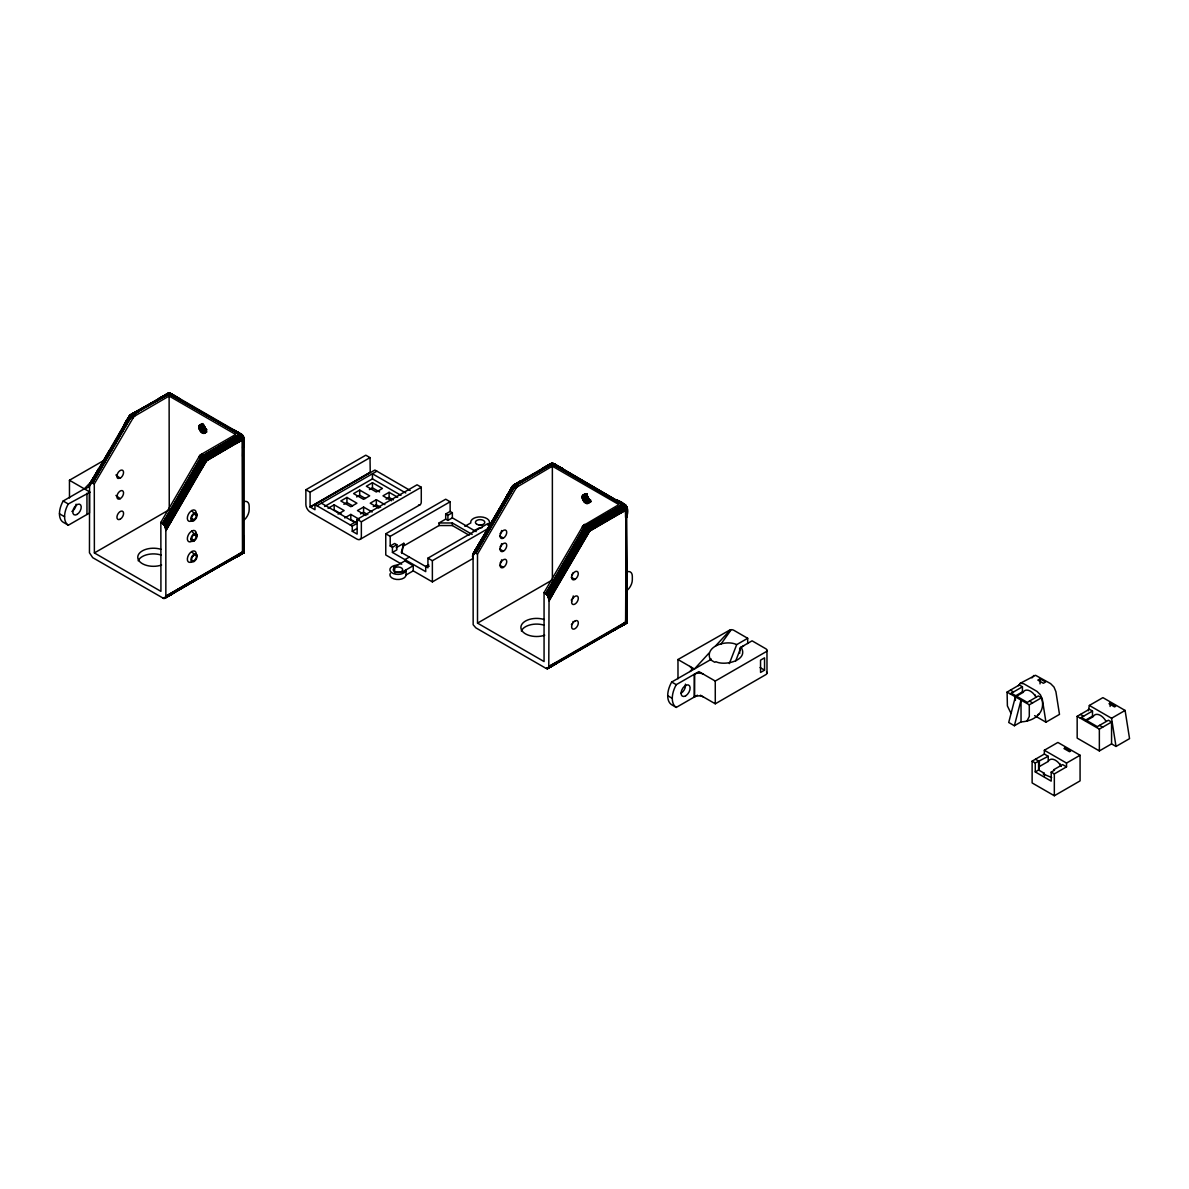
<?xml version="1.0" encoding="UTF-8"?>
<svg xmlns="http://www.w3.org/2000/svg" width="1189" height="1189" viewBox="0 0 1189 1189"><rect width="100%" height="100%" fill="white"/><g stroke="black" fill="none" stroke-linecap="round" stroke-linejoin="round"><path stroke-width="1.5" d="M168.273 393.321L171.053 393.648L241.486 434.297L243.284 436.304L243.046 552.276L165.078 598.186M243.671 446.856L243.686 437.76L241.233 434.148L243.344 436.526L243.403 445.444C243.864 443.17 244.726 432.097 239.004 434.461L201.521 456.561L162.521 523.338L164.751 526.014L165.836 530.086L165.851 596.893L172.94 593.058L163.621 598.424L92.712 557.656L89.457 552.781L89.561 484.518L129.319 416.031L137.136 411.037M233.965 430.017L242.125 434.906L243.656 437.834L243.849 552.707L236.552 556.913L243.819 552.707L243.834 544.384L243.849 552.707L229.105 561.149M310.314 507.034L370.24 472.464L370.017 457.631L365.796 455.194L305.87 489.764L305.87 504.463A6.272 3.626 60 0 0 310.314 512.162L356.908 539.078A6.272 3.626 60 0 0 361.352 536.521L361.352 521.808L357.131 519.385L357.131 534.084L352.256 531.26L352.256 526.133L314.966 504.597L374.892 470.027L410.19 490.477M314.966 504.597L314.966 509.724L310.091 506.9L310.091 492.201L305.87 489.764M328.06 508.312L334.168 504.805L334.168 509.918L341.302 514.049M352.643 505.86L346.935 502.561L346.935 497.433L340.827 500.955L350.814 506.722L356.923 503.2L346.935 497.433M344.706 517.928L350.814 514.406L350.814 519.534L356.522 522.833M365.395 498.488L359.687 495.204L359.687 490.076L353.594 493.598L363.581 499.365L369.675 495.843L359.687 490.076M367.862 514.644L363.581 512.177L363.581 507.049L357.473 510.571L366.034 515.521M379.588 491.949L372.454 487.832L372.454 482.704L366.346 486.227L376.333 491.993L382.442 488.471L372.454 482.704M380.614 507.287L376.333 504.805L376.333 499.692L370.24 503.2L378.801 508.149M393.381 499.915L389.1 497.448L389.1 492.32L382.992 495.843L391.553 500.792M394.644 572.935L394.644 567.807L393.812 567.316L404.914 560.911L413.237 565.726L413.237 570.854L432.38 581.897L473.371 558.25M390.304 573.366A8.085 4.667 0 0 0 396.427 579.429A8.085 4.667 0 0 0 406.043 575.134L406.043 570.007A8.085 4.667 0 0 1 398.181 574.391A8.085 4.667 0 0 1 389.933 570.244A8.085 4.667 0 0 1 396.368 565.147L397.676 565.087M357.131 519.385L417.071 484.8L421.278 487.237L421.278 501.936A6.272 3.626 60 0 1 418.543 505.087M544.057 592.538L544.072 661.56L477.517 623.125L477.502 554.104L516.546 487.312L552.365 466.177L618.919 504.597L583.1 525.731L544.057 592.538L547.43 595.243L549.036 600.252L548.783 667.713L545.736 668.203L475.853 627.851L473.163 624.745L473.073 553.94L512.89 485.736L514.495 484.592L516.442 484.993L552.365 464.26C553.48 462.595 557.076 465.375 554.683 465.389M547.698 668.604L626.989 622.902L626.41 506.232L624.73 504.433L626.588 506.9L626.796 517.289L626.217 506.276L623.601 505.711L552.707 464.067L550.239 463.903L542.347 468.496L551.087 463.561L554.297 463.784M626.945 508.535C626.454 504.998 627.747 509.843 625.577 510.319L589.655 531.052L549.036 600.252M1032.126 761.153L1032.126 782.942L1054.331 795.753L1080.073 780.891L1080.073 755.253L1057.883 742.441L1044.343 750.259L1044.343 754.049L1032.126 761.153L1035.262 762.966L1048.237 756.308L1048.237 761.436L1039.364 766.548L1038.577 770.279M1080.073 755.253L1066.533 763.07L1066.533 766.86L1062.609 764.601L1053.722 769.714L1054.524 770.175L1051.195 772.107L1051.195 781.128L1035.262 771.929L1035.262 762.966M1035.262 771.929L1038.591 770.011L1038.591 761.034L1035.456 759.236M1039.364 766.548L1039.364 761.436M1044.343 776.536L1044.343 773.326L1038.591 770.011M1054.331 795.753L1054.331 773.905L1066.533 766.86M243.775 544.101L243.819 552.707L237.012 556.586L243.76 552.662L243.671 535.644M625.875 526.489L626.068 506.395L626.9 517.007L626.202 505.86M552.424 665.275L546.435 668.53L625.919 622.323L625.875 518.3C624.27 516.011 629.724 502.531 622.248 504.597L584.765 526.697L545.721 593.504L554.223 580.514M626.826 605.825L626.9 622.858L620.168 626.781M233.668 429.972L241.204 434.639L242.348 439.544L242.779 552.127L165.925 596.15L242.467 551.949L243.819 552.707L243.671 543.819L243.641 552.603L235.972 557.061L243.76 552.662M617.21 500.153L624.819 505.474L625.875 518.3M242.645 448.164L243.091 436.616L235.199 431.25M243.671 545.246L243.775 536.789M172.375 593.356L243.492 552.513L243.522 543.551L243.492 552.513L235.66 557.061L243.492 552.513L243.671 537.071M625.919 618.875L626.989 622.902L626.826 607.267M242.957 435.724L243.656 437.983L242.838 439.826L242.303 435.471L240.787 435.293L204.478 456.294L164.498 525.538M626.573 506.663L624.002 505.444L587.693 526.445L547.698 595.704M513.083 486.42L513.321 485.32L552.662 463.517L622.59 504.418L587.024 525.82L584.349 524.587M242.66 456.338L242.987 437.299L241.545 434.357L242.809 435.531M199.321 456.323L205.474 460.247L242.214 438.89L241.976 435.382L239.004 434.461L206.069 453.856C203.795 457.364 200.436 452.637 199.068 456.71L160.857 522.372L160.931 591.364L94.377 552.944L94.288 483.953L133.911 416.536L169.12 396.041L235.675 434.461L201.104 454.451M582.551 526.459L588.674 530.413L592.152 528.302C596.685 520.752 644.572 510.096 616.913 500.108M166.014 395.476L166.653 393.945L169.566 393.306L159.103 398.36L168.08 393.41L171.825 394.124L169.507 393.767L139.529 410.859L131.102 416.938L129.66 416.596L130.731 414.679L169.358 393.366L179.376 399.311M620.777 625.265L625.607 622.144L625.904 616.467M164.989 526.519L204.018 459.519L208.461 456.784C215.313 460.455 249.437 420.193 243.403 447.421L243.552 437.314L241.293 434.253M198.905 426.836C200.079 421.174 206.901 427.713 205.92 431.295C203.765 438.325 193.539 424.711 202.65 424.681M235.08 441.416C240.609 435.575 246.316 440.792 241.709 434.475M520.381 481.173L512.548 486.182L473.594 553.242M582.134 496.987L583.918 494.639L587.054 496.259L589.06 500.168L588.094 503.393L584.408 502.144L582.149 497.403L587.128 494.104M553.896 591.929L549.05 600.787L589.655 531.052L587.99 527.782L583.695 525.092M162.848 523.546L200.733 457.676L206.069 453.856M203.111 455.387L205.712 458.731L165.449 527.871L205.207 460.188L199.856 455.595M546.048 593.712L583.977 527.812L586.326 525.345L622.605 504.82L625.8 505.593L553.034 463.428L550.403 463.844L513.395 485.29L516.843 486.97M589.283 524.007L586.682 525.568L588.927 528.897L548.649 598.022L588.421 530.353L583.1 525.731M90.23 484.844L129.943 416.789L129.854 415.407L133.599 416.834M242.987 439.722L243.195 447.688L242.497 439.083L206.187 460.738L165.851 530.621L206.455 460.886L205.816 458.3M552.513 591.156L548.486 597.473L589.031 528.451L587.232 529.67L548.188 596.685M166.475 394.079L170.666 393.514L171.602 393.945L167.441 393.574L165.851 395.417L168.333 393.455L170.785 393.663L178.811 398.166M168.912 393.321L240.178 434.951L204.151 455.967L202.398 458.047L164.231 525.092M549.08 465.553L550.002 464.483L541.991 468.986L549.868 464.869L549.259 465.627L550.403 463.844L553.227 464.423M618.31 501.074L623.987 504.537L616.259 500.168L623.274 505.384L587.366 526.118L585.597 528.198L547.43 595.243M197.627 467.515L204.79 456.65L240.936 435.679L243.344 436.526M580.871 537.651L587.99 526.801L624.151 505.845L616.601 500.108M516.546 487.312L512.727 486.004L502.561 504.062M242.333 436.333L242.08 434.773L234.723 430.448M242.526 435.902L242.393 435.219M239.97 434.089L241.189 436.541L243.121 436.14M166.653 393.945L168.779 393.841L243.121 436.541L243.671 445.994M625.503 505.028L626.633 507.748L626.425 517.824L626.335 506.767L626.454 615.976M618.295 511.567L624.938 507.718L626.856 508.55L625.132 508.164L618.295 511.567L589.031 528.451M1088.336 710.769L1089.362 705.449L1102.902 697.631L1125.091 710.442L1129.55 738.637L1116.01 746.454L1111.566 743.883L1111.566 722.05L1108.43 720.237L1097.328 726.642L1081.396 717.443L1080.296 718.141L1077.16 716.343L1089.362 709.239L1092.498 711.037L1092.498 716.164L1093.419 716.224A11.296 6.525 60 0 1 1105.948 721.114M168.749 393.351L130.522 414.857L90.29 483.834M513.009 485.915L472.568 555.575M134.223 416.254L130.27 415.006L124.652 425.38L131.563 414.991L169.997 393.41M241.56 434.698L240 434.624L203.468 455.402L163.785 524.483M586.311 525.538L587.113 525.969L546.999 594.649M169.314 521.005L165.286 527.322L204.538 459.296M507.673 495.397L513.291 485.989M582.58 538.632L587.738 529.447M242.393 438.057L206.292 459.623L165.791 529.536M625.607 508.208L589.491 529.789L548.991 599.702M124.087 425.038L130.166 415.347L138.504 410.577C131.028 414.575 127.386 417.161 124.057 425.023L129.631 415.838L133.302 417.161M554.832 464.082L551.889 464.156L516.115 485.201L513.455 487.089L508.119 495.664L513.841 485.662L521.748 480.713L513.024 485.721M240.356 434.015L241.932 437.998L206.009 458.746L200.465 454.956M588.927 528.897L625.132 508.164L623.601 504.151L625.414 505.087L626.202 507.45L625.607 622.144L549.065 666.33L556.229 662.541M626.9 621.802L626.662 613.732L626.633 622.709L626.172 515.075L625.875 506.886L624.73 504.433M1015.376 700.455L1015.376 696.828L1008.718 722.481L1014.38 725.736L1021.024 700.083L1007.098 692.072L1019.3 684.968L1022.436 686.781L1022.436 691.894L1023.357 691.968A11.296 6.525 60 0 1 1035.872 696.843M396.175 547.698L403.814 543.299L401.302 552.424L427.936 567.807L427.936 558.146L487.862 523.576L490.819 525.285M401.719 553.465L403.814 543.299M626.677 508.818L626.633 517.557M200.778 454.688C207.956 456.799 203.735 461.525 199.574 455.952M584.022 524.825C591.156 526.98 586.935 531.676 582.818 526.088M237.637 555.085L242.467 551.949L242.541 439.618L209.086 459.013C205.429 462.937 204.181 455.164 200.153 455.268M164.424 396.026L158.627 399.162L167.827 393.5L170.666 393.514M162.908 397.156L159.995 398.716L168.496 393.604L177.116 397.75M519.816 482.318L552.157 463.457L554.044 464.349M201.848 456.204L205.563 460.396L165.702 528.986L170.384 521.599M584.765 526.697L588.778 530.547L548.902 599.137L553.598 591.765M729.347 663.596L736.69 644.631L747.688 638.3L747.688 643.531M735.694 660.98L741.029 647.202L752.072 640.826L765.865 648.793A3.76 2.17 0 0 1 765.865 651.854L715.258 681.059L698.909 671.607L676.259 684.671A20.035 11.563 -60 0 0 672.275 698.344L672.394 700.366A20.035 11.563 -60 0 0 676.273 707.41L697.438 695.208M587.946 527.143L624.151 505.845M1048.237 761.436L1048.401 761.049A11.296 6.525 60 0 1 1060.915 765.924M133.019 417.517L129.571 416.239L119.331 433.926M517.468 486.405C511.939 481.396 509.903 492.439 507.317 495.174L512.548 486.182L473.073 553.94L482.021 538.81M516.264 487.653L512.801 486.375L502.769 504.181M1018.438 685.696L1020.34 683.259L1035.515 675.293L1050.6 683.616L1053.989 687.049L1055.906 691.701L1059.488 714.381L1045.948 722.199L1034.623 715.629M1031.978 677.879L1033.88 675.441M513.826 484.963L514.02 484.785M133.911 416.536L130.24 415.124L137.894 410.621M616.259 508.907C618.339 506.603 626.38 504.404 625.087 504.939M243.046 439.395L206.455 460.886L201.119 469.492M626.053 509.992L625.459 509.174M130.344 416.388C132.856 415.882 141.833 407.664 146.856 406.638M98.702 468.585L89.874 483.774L92.311 482.823L130.924 416.105L136.586 412.182L132.603 414.456M522.774 480.995C498.622 495.545 523.368 480.624 530.086 476.774M482.749 539.241C482.139 538.914 467.604 564.582 478.26 548.307L513.916 486.628L516.1 484.815M173.98 512.058L164.87 526.266L172.702 511.329L167.203 519.786L164.632 525.776L205.088 457.037L240.995 436.304M557.195 582.209L548.07 596.432L555.917 581.48L550.403 589.952L547.832 595.942L588.287 527.188M206.767 454.421L203.512 455.58L201.342 457.839L163.488 524.126M586.712 525.731L546.687 594.292M201.03 457.557L163.161 523.814M171.424 510.586L163.636 524.304L172.271 511.077M585.241 527.901L546.836 594.455L555.486 581.228M99.817 469.254L91.508 482.66L128.813 418.052L119.539 434.03M477.428 547.817L474.708 552.811L483.016 539.405M509.427 493.197L475.02 552.84L513.455 487.089M92.311 482.823L130.463 416.908M168.496 520.529L165.093 526.786L168.912 520.767M551.696 590.695L548.292 596.937L552.112 590.933M89.309 486.435L90.929 483.492M92.549 480.549L99.534 469.09M163.933 524.676L166.772 519.548M547.148 594.842L549.972 589.699M131.028 414.827L129.378 415.942L124.251 425.127L128.59 417.933M103.963 459.98L108.927 451.211M487.178 530.131L492.142 521.362M91.063 482.719L94.005 477.532L89.457 484.949L98.806 468.659L90.527 482.987L94.005 477.532M169.7 521.213L165.598 528.421L170.057 521.421M482.496 539.093L472.761 554.683L481.917 538.751M474.262 552.885L477.22 547.698L472.657 555.114L477.027 547.564M512.771 486.182L507.376 495.204M552.9 591.379L548.798 598.587L553.257 591.572M91.36 482.66L94.213 477.651L92.564 480.371M473.727 553.153L482.139 538.885M90.275 483.21L93.663 477.324L90.171 483.329M94.288 483.953L92.474 482.897L131.028 416.626M476.863 547.49L472.895 554.297M474.872 552.826L477.666 547.951M164.751 526.014L168.065 520.292M547.951 596.179L551.28 590.443M584.349 539.643L589.402 530.903L592.226 528.733L625.696 509.234M91.984 482.719L94.451 477.8L91.508 482.66M475.184 552.885L477.948 548.114L475.347 552.93L478.26 548.307L475.674 553.063L477.502 554.104M127.119 421.471L128.962 418.305M92.638 482.987L130.835 417.012M476.195 550.254L472.509 556.586L477.384 547.757L472.523 556.08M511.27 490.031L513.589 486.524M475.838 553.153L514.272 486.762M89.324 485.915L90.944 483.135M92.474 482.897L130.849 417.324L132.514 418.275M165.836 530.086L170.681 521.778M581.302 537.904L586.34 528.837M90.646 482.897L93.857 477.443L89.561 484.518M202.041 457.75L190.909 475.288M198.058 467.753L203.141 458.672M473.846 553.063L477.057 547.594M515.758 488.426L514.094 487.46L475.674 553.063L514.064 487.163M546.375 593.98L554.639 580.752M195.992 466.564L201.342 457.839M579.221 536.715L584.275 527.693M89.695 484.131L93.708 477.354M474.129 552.93L477.22 547.698M91.211 482.689L94.213 477.651M513.143 486.479L507.644 495.352L512.89 486.613M513.321 485.469L517.141 486.673M507.51 495.308L513.024 486.405M544.725 468.317L553.673 463.561M124.444 425.261L130.047 416.313M164.082 524.884L167.203 519.786M547.297 595.035L550.403 589.952M124.607 425.32L129.006 418.156M513.187 486.925C511.835 484.027 511.731 493.881 507.837 495.456L513.707 487.044M124.89 425.513L130.21 416.953M584.052 539.464L589.402 530.903L588.927 530.145M125.172 425.677L130.522 417.131M200.822 469.328L206.187 460.738L205.712 459.98M508.402 495.828L513.752 487.267M125.484 425.855L130.849 417.324M162.685 523.442L171.023 510.363M545.885 593.593L549.155 589.224M169.849 393.381L171.35 393.797L168.437 393.797L129.14 416.313L129.764 415.511M512.801 486.375L513.589 485.617M508.714 496.006L514.094 487.46M583.725 539.286L589.372 530.77M200.48 469.135L206.381 460.069L215.685 454.733M583.368 539.078L589.164 530.457M165.94 519.073L163.012 523.68L165.553 518.85L162.521 523.338L160.857 522.372M200.124 468.942L205.95 460.306M582.982 538.855L588.421 530.353M199.737 468.719L205.207 460.188M199.336 468.481L204.835 459.98L208.818 457.691M574.153 545.424L584.587 527.975M191.295 475.511L202.398 458.047M574.54 545.647L585.597 528.198M191.711 475.734L202.769 458.359M574.941 545.885L585.969 528.511M736.69 644.631C726.271 639.4 703.843 646.459 710.442 659.761L671.696 682.04L676.259 684.671M721.024 644.007L731.235 629.694A3.76 2.17 0 0 1 733.895 630.333L747.688 638.3M233.029 430.032L242.17 435.263L170.146 393.708L179.167 398.657L171.9 394.391M562.62 469.447L553.39 463.844L554.594 463.948L550.284 463.918L552.157 463.457M129.794 415.585L131.548 414.396M514.213 484.681L521.124 480.757M514.778 484.532L521.421 480.713M130.968 414.575L138.192 410.577M542.154 468.719L551.503 463.591L555.055 464.26L552.811 463.442L552.127 464.379M549.586 464.453L550.462 463.784L549.318 464.75M616.601 509.204L623.214 504.79M715.451 646.043L730.596 629.739M243.567 445.712L243.507 436.928L242.556 435.189M626.796 515.863L626.752 507.302M709.016 653.088L694.421 669.021L677.968 659.523L730.269 629.769M93.307 479.553L84.315 488.828L63.166 501.015A18.623 10.76 -60 0 0 59.45 513.782A18.742 10.82 -60 0 0 63.195 522.239L68.323 525.211L89.472 513.024L89.443 491.785L69.452 480.252L104.127 460.277M158.761 398.85L167.203 394.54M549.184 465.137L550.076 464.988M130.077 415.333L168.095 393.708L176.626 398.047M165.955 394.911L167.679 393.559L168.883 394.243M205.95 459.727L208.461 456.784M589.566 530.576L589.209 528.897L591.661 526.95M1026.88 721.247L1029.302 716.417L1029.288 704.824L1041.49 697.78C1046.32 712.538 1034.415 721.247 1021.039 721.886L1014.38 725.736M172.167 394.614L179.286 398.969L172.375 395.238M552.662 463.517L562.248 468.525L554.654 464.676L555.055 465.389M129.764 415.778L136.794 411.528M551.993 463.487L549.719 464.23M206.173 459.192L208.655 457.23M589.179 529.268L591.854 527.396M209.086 459.013L206.455 460.886L205.177 459.935M626.172 518.077L625.741 509.784L589.655 531.052L588.392 530.101M243.715 438.399L241.679 437.017L205.088 457.334M626.945 508.134L624.879 507.168L588.302 527.485M130.731 414.679L167.827 393.5M234.337 440.138L240.713 435.917M617.537 510.289C624.255 502.709 630.081 506.246 626.9 516.145M550.135 464.156L552.365 464.26L559.662 468.124M234.04 439.737L240.936 435.679M617.24 509.903L623.393 505.102M158.91 398.583L166.549 394.302M233.728 439.38L240.787 435.293M616.928 509.531L624.002 505.444M233.386 439.038L239.732 434.921L243.017 435.902M233.044 438.741L240 434.624M615.902 508.639L623.824 504.478M1010.234 693.886L1022.436 686.781M155.596 401.332L158.538 399.504M514.48 485.647L517.141 483.982M538.825 471.468L541.783 469.64M139.529 410.859L132.588 414.679L138.831 410.621M172.137 593.43L177.607 590.041M228.154 561.149L234.991 556.913M555.278 663.625L560.747 660.237M611.295 631.344L614.029 629.65M132.633 414.322L136.661 411.84M513.187 486.108L518.567 482.808M171.112 594.322L163.621 598.424L243.849 552.707L243.314 543.284L243.284 552.409L221.63 565.34M626.633 620.628L626.454 613.479L626.44 622.605L604.77 635.535M520.024 481.679L513.276 485.781L522.075 480.757L515.833 484.815M130.166 415.347L136.958 411.26M513.41 485.484L520.188 481.396M694.376 696.962L694.465 674.178A6.272 3.626 0 0 1 703.338 674.178M203.809 455.669L206.425 454.109M191.786 581.198L165.91 596.521L173.029 592.716M376.898 471.186L316.973 505.756M167.59 394.258L168.823 393.678M550.819 464.394L553.271 463.844M243.359 552.959L236.269 557.002L243.849 552.707M626.335 506.767L626.781 622.798L619.41 627.197L626.96 622.902L626.93 606.108M1081.396 717.443L1092.498 711.037M167.575 595.838L170.428 594.173M544.711 467.931L547.639 466.222M237.711 555.322L242.838 553.182M620.732 625.637L626.44 622.605L555.01 663.536M612.246 631.344L626.96 622.902L626.93 614.297M84.82 489.125L89.309 486.539M199.232 425.439L201.907 423.73M199.098 425.751L202.843 423.581M198.994 426.078L202.739 423.923M198.935 426.45L202.68 424.28M198.92 427.252L202.665 425.097M198.964 427.698L203.958 424.815M199.053 428.144C203.364 420.237 210.037 432.276 201.179 431.993M199.172 428.605L204.151 425.721M90.052 492.142L68.293 503.973L63.166 501.015M199.321 429.066L204.315 426.182M199.499 429.526L204.493 426.643M199.722 429.972L204.716 427.089M199.975 430.418L204.954 427.535M200.242 430.849L205.236 427.966M200.54 431.25L205.534 428.382M200.852 431.637L205.846 428.753M201.521 432.32L206.514 429.437M201.877 432.603L206.871 429.734M202.234 432.855L205.979 430.7M202.606 433.064L206.351 430.908M202.962 433.227L206.708 431.072M203.319 433.361L205.816 431.919M203.661 433.42L206.158 431.993M203.988 433.45L206.797 431.993M205.355 457.438L241.605 436.556M94.377 552.944L169.254 509.709L169.12 396.041M310.091 492.201L370.017 457.631M310.091 506.9L370.017 472.33M237.369 556.095L164.26 598.468L172.464 593.861M324.597 506.469L372.454 478.87L400.99 495.352M343.874 504.314L346.935 502.561M356.641 496.957L359.687 495.204M369.407 489.6L372.454 487.832M338.048 514.094L344.156 510.571L334.168 504.805M360.52 513.93L363.581 512.177M373.287 506.573L376.333 504.805M386.053 499.202L389.1 497.448M350.25 524.988L357.889 520.589M352.256 526.133L357.012 523.398M361.352 521.808L421.278 487.237M352.256 531.26L357.012 528.511M360.059 539.39L419.985 504.82M401.719 564.195L385.771 554.981L385.756 533.787L445.697 499.217L450.126 501.773L450.141 511.448L452.355 512.727L452.355 517.854L476.135 531.587M385.756 533.787L390.2 536.358L450.126 501.773M390.2 546.019L394.644 543.462L396.858 544.74L396.858 549.868L392.429 552.424L392.429 547.297L390.2 546.019L390.2 536.358M452.355 517.854L447.911 520.41L445.697 519.132L445.697 514.005L450.141 511.448M392.429 547.297L396.858 544.74M445.697 514.005L447.911 515.283L452.355 512.727M403.814 545.855L439.038 525.538L439.038 522.967L445.697 519.132M519.905 481.976L551.666 463.933L553.643 464.364M522.699 480.995L525.627 479.301M404.914 559.633L409.343 557.076M464.84 526.341L470.814 522.892L470.695 522.001A9.423 5.44 0 0 1 483.106 517.185A9.423 5.44 0 0 1 487.936 525.36M413.237 565.726L402.135 572.132L401.302 571.641M473.163 531.156L479.509 527.767A9.423 5.44 0 0 0 481.961 527.678M406.029 575L413.237 570.854M427.936 558.146L432.365 560.703L489.14 527.961M392.429 552.424L425.721 571.656L425.707 566.529L428.679 564.82M582.64 495.323L585.137 493.881M582.461 495.59L584.958 494.148M582.328 495.887L586.073 493.732M582.224 496.229L585.969 494.059M582.164 496.586L587.158 493.703M582.149 497.403L587.143 494.52M582.194 497.834L587.188 494.951M582.283 498.28C586.876 490.581 592.657 501.847 584.081 501.788M582.402 498.741L587.381 495.858M582.551 499.202L587.544 496.318M582.729 499.662L587.723 496.779M582.952 500.123L587.946 497.24M583.204 500.569L588.183 497.686M583.472 501L588.466 498.117M583.769 501.401L588.748 498.518M584.408 502.144L589.402 499.261M584.75 502.471L589.744 499.588M585.107 502.754L590.457 500.123L585.464 503.006M585.835 503.215L590.814 500.331M586.192 503.378L589.937 501.223M586.549 503.497L590.279 501.342M586.89 503.571L590.636 501.416M587.217 503.601L590.963 501.431M588.094 503.393L590.844 501.788M588.555 527.604L624.478 506.856L626.871 507.718M477.517 623.125L552.395 579.905M553.911 664.473L626.781 622.798M620.509 626.291L547.401 668.664L555.605 664.057M743.69 645.82L739.707 648.124L739.707 653.385M764.557 670.15L760.559 672.454L760.544 660.163L764.542 657.844L764.557 670.15L760.068 667.549M700.395 695.208L715.288 703.799L765.894 674.594A3.76 2.17 0 0 0 766.489 671.978M1040.048 678.815L1037.834 680.093L1043.377 683.289L1045.607 682.01L1040.048 678.815L1040.048 683.883M1015.034 696.174L1022.436 691.894M1015.807 696.62L1023.209 692.34M1110.11 703.071L1109.01 703.71L1114.554 706.92L1115.668 706.281L1110.11 703.071L1110.11 706.459M1085.096 720.445L1092.498 716.164M1085.869 720.876L1093.271 716.61M1089.362 705.449L1111.552 718.26L1125.091 710.442M1080.296 718.141L1099.349 729.095L1111.566 722.05M1044.343 773.326L1043.229 773.965L1051.656 777.547M1077.16 716.343L1077.175 738.116L1099.364 750.928L1111.566 743.883M619.692 627.108L626.989 622.902L623.586 623.943M514.51 485.35L522.417 480.861M232.702 438.488L239.361 434.416L169.596 393.574L170.399 394.228M589.372 529.343L592.018 527.842M619.112 627.257L626.9 622.858L626.93 606.985L626.975 614.876M209.026 458.582L206.173 460.084M592.226 528.733L589.372 530.235M592.285 529.164L589.64 530.651L598.884 524.899M171.424 594.322L163.948 598.468L172.821 593.356L165.761 597.22M554.564 664.517L547.089 668.664L555.962 663.551L548.902 667.415M165.643 597.517L172.658 593.623M548.783 667.713L555.798 663.819M543.715 468.035L552.246 463.576M554.252 664.517L546.777 668.619L556.08 663.254L548.991 667.088M235.333 557.002L241.694 553.524M618.473 627.197L624.834 623.72M163.294 598.335L170.77 594.277M547.668 466.162L541.872 469.298L552.023 464.067L544.384 468.169M543.239 468.852L546.152 467.292M236.507 556.095L241.07 553.658M618.131 627.108L622.694 624.671M237.577 555.441L243.284 552.409L243.061 546.033M235.704 443.646L242.378 440.153M618.904 513.797L625.577 510.319M235.645 443.215L242.348 439.752M618.86 513.366L625.563 509.903M235.556 442.769L242.303 439.321M618.77 512.92L625.503 509.487M235.437 442.323L242.214 438.89M618.637 512.474L625.414 509.055M235.273 441.862L243.046 438.815L243.567 447.138M618.488 512.028L625.295 508.61L626.648 509.368M552.201 463.784L550.358 464.186M586.682 525.568L589.625 524.275M120.223 478.186L117.874 478.424A4.711 2.72 -60 0 1 118.558 471.974A4.711 2.72 -60 0 1 123.433 471.498A4.711 2.72 -60 0 1 120.223 478.186L115.898 474.991M587.024 525.82L589.967 524.572M207.094 454.748L203.616 456.086M590.309 524.899L586.831 526.237M207.421 455.105L204.003 456.353M590.621 525.27L587.217 526.519M170.042 393.708L168.437 393.797M207.718 455.506L204.374 456.665M554.446 464.364C552.632 462.744 556.838 465.612 554.133 463.784M590.918 525.657L587.589 526.816M1037.596 714.663L1039.082 714.203M166.832 393.841L169.507 393.767L176.775 397.839M550.076 463.978L551.087 463.561M551.28 463.532L552.84 463.428L551.503 463.457M168.035 393.381L169.611 393.291M191.771 520.797L193.985 520.514A4.399 2.541 -60 0 0 196.675 513.589A4.399 2.541 -60 0 0 191.28 516.695A4.399 2.541 -60 0 0 193.985 520.529M191.801 541.277L194.015 541.01A4.399 2.541 -60 0 0 196.69 534.069A4.399 2.541 -60 0 0 191.31 537.19A4.399 2.541 -60 0 0 194 541.01M1020.34 683.259L1023.744 683.749L1037.061 691.433L1040.449 694.866L1042.367 699.518L1045.948 722.199M425.721 566.529L429.229 566.202M131.934 414.738L134.55 416.016M515.164 484.874L517.78 486.152M241.01 434.178L233.356 429.972L242.17 434.951M554.327 463.844L626.113 506.142M439.038 522.967L452.355 522.982L472.182 534.426M439.038 525.538L452.355 525.538L469.135 535.228M583.398 525.404L589.164 529.893M554.49 465.003L555.531 465.122M551.666 463.933L552.484 464.067M623.928 504.255L624.79 504.493M166.088 394.614L166.832 394.852M169.12 394.109L239.792 434.357M623.021 504.493L615.575 500.406M561 467.842L553.034 463.606M170.22 393.604L177.77 397.691L171.082 393.708M242.571 435.664L232.672 430.121M625.31 505.266L626.246 506.038M191.102 518.419L193.985 519.623A3.299 1.902 -60 0 0 196.007 514.421A3.299 1.902 -60 0 0 191.964 516.754A3.299 1.902 -60 0 0 193.985 519.638M191.117 538.914L194 540.103M172.435 395.595L176.596 397.825M560.019 467.976L552.647 463.859M553.39 463.844L562.397 468.793L553.717 463.799M201.431 454.243L203.126 455.179M553.509 463.561L562.055 468.303M625.592 505.176L617.953 500.584M625.607 622.144L626.202 613.227L626.44 620.049M169.433 393.381L171.201 394.228M242.452 436.14L243.091 436.616M615.917 500.257L624.106 504.924M1029.288 704.824L1021.024 700.083L1021.039 721.886M1080.489 714.411L1083.625 716.224M1099.543 725.364L1102.679 727.178M1041.49 697.78L1038.369 695.966L1027.266 702.372L1011.334 693.187M1010.427 690.155L1013.563 691.953M1029.481 701.094L1032.617 702.907M605.796 494.713L608.991 496.556M552.365 464.26L622.248 504.597M1044.343 750.259L1066.533 763.07M1044.343 754.049L1048.237 756.308M1051.195 772.107L1054.331 773.905M516.442 484.993L518.107 485.944M584.661 524.379L586.326 525.345M514.332 487.074L515.996 488.025M582.313 526.846L584.72 528.243M499.662 535.942L503.408 538.112A4.711 2.72 -60 0 0 506.291 530.68A4.711 2.72 -60 0 0 500.524 534.01A4.711 2.72 -60 0 0 503.408 538.112M571.225 577.26L574.956 579.415A4.711 2.72 -60 0 0 577.839 571.983A4.711 2.72 -60 0 0 572.072 575.313A4.711 2.72 -60 0 0 574.956 579.415M405.746 492.974L372.454 473.802L372.454 478.87M499.677 549.05L503.423 551.206A4.711 2.72 -60 0 0 506.291 543.774A4.711 2.72 -60 0 0 500.539 547.103A4.711 2.72 -60 0 0 503.423 551.206M389.1 492.32L397.661 497.27M499.677 565.236L503.423 567.391A4.711 2.72 -60 0 0 506.306 559.96A4.711 2.72 -60 0 0 500.539 563.304A4.711 2.72 -60 0 0 503.423 567.391M376.333 499.692L384.894 504.626M363.581 507.049L372.142 511.998M667.713 695.714L672.275 698.344M350.814 514.406L359.375 519.355M321.402 503.2L354.694 522.417M133.213 414.857L134.877 415.808M131.102 416.938L132.767 417.889M199.068 456.71L200.733 457.676M59.45 513.782L64.578 516.739L64.682 518.627A18.742 10.82 -60 0 0 68.323 525.211M676.273 707.41L671.711 704.765A20.035 11.563 -60 0 1 671.696 681.996M619.573 501.669L625.295 505.102M234.917 430.671L242.051 434.951M624.091 504.864L552.915 463.665M618.518 501.728L621.342 503.467M235.288 431.577L238.097 433.331M232.331 430.269L239.004 434.461M172.004 394.347L170.904 393.633M115.928 495.471L120.252 498.681A4.711 2.72 -60 0 0 123.121 491.25A4.711 2.72 -60 0 0 117.354 494.579A4.711 2.72 -60 0 0 120.252 498.681M193.837 513.693L196.319 515.58M193.852 534.188L196.334 536.076M624.284 506.261L624.879 507.168M241.07 436.11L241.679 437.017M711.052 658.855L710.442 659.761L714.827 662.303L715.897 661.708C725.082 666.256 749.293 660.163 741.029 647.202M624.998 504.612L625.949 505.503M554.802 464.423L555.62 465.375M626.038 505.667L626.752 507.064M191.771 510.542L193.985 513.336M191.786 531.037L194 533.831M191.801 551.518L194.015 554.327M625.979 506.633L626.648 507.421M243.403 437.284L243.314 545.781M1011.022 713.4L1007.395 705.924L1007.098 692.072M624.478 506.856L624.938 507.718M241.263 436.705L241.739 437.567M626.781 507.926L626.856 508.55M1034.935 694.792L1036.184 697.274M1059.964 763.873L1061.212 766.37M196.23 533.593L197.106 535.63M196.244 554.089L197.121 556.11M196.215 513.113L197.092 515.134M243.046 549.259L243.492 550.448M243.656 437.834L243.567 437.121M1111.552 718.26L1116.01 746.454M243.7 438.191L243.626 437.344L243.522 545.528M243.165 546.435L243.284 549.853M243.775 535.927L243.834 544.681M1099.349 729.095L1099.364 750.928M766.964 650.324L766.994 673.063M715.258 681.059L715.288 703.799M694.465 674.178L694.48 696.917A6.287 3.626 0 0 1 703.368 696.917M677.968 659.523L677.998 678.77M552.365 466.177L552.395 578.062M432.365 560.703L432.38 581.897M86.946 493.227L86.975 514.451M69.452 480.252L69.482 497.953M452.355 522.982L452.355 525.538M447.911 515.283L447.911 520.41M501.639 530.517A4.711 2.72 -60 0 1 500.093 533.757M573.276 595.942A4.711 2.72 -60 0 1 571.24 600.148M572.86 572.949A4.711 2.72 -60 0 1 571.641 575.06M544.711 635.208A15.695 9.051 0 0 1 520.901 627.643A15.695 9.051 0 0 1 544.146 619.514M521.347 630.987A15.695 9.051 0 0 1 544.146 625.206M625.667 591.379A9.408 5.44 -60 0 0 632.325 579.846L632.325 576.264A9.423 5.44 -60 0 0 625.667 572.429M501.639 559.811A4.711 2.72 -60 0 1 501.312 560.926M500.777 562.025A4.711 2.72 -60 0 1 500.093 563.036M501.639 543.626A4.711 2.72 -60 0 1 500.093 546.851M573.113 621.475A4.711 2.72 -60 0 1 572.712 622.605M572.117 623.675A4.711 2.72 -60 0 1 571.389 624.641M625.934 569.769A9.423 5.44 -60 0 1 626.603 571.24M395.625 572.504A4.711 2.72 0 0 1 400.321 572.504M478.885 524.839A4.711 2.72 0 0 1 482.452 525.122M244.235 501.505A9.423 5.44 -60 0 1 249.17 506.083L249.185 509.665A9.408 5.425 -60 0 1 244.25 519.935M138.206 560.792A15.695 9.051 0 0 1 161.005 555.01M192.915 519.965A6.287 3.626 -60 0 1 187.342 518.672A6.287 3.626 -60 0 1 192.157 510.334A6.287 3.626 -60 0 1 196.051 514.525M192.945 540.445A6.287 3.626 -60 0 1 187.357 539.167A6.287 3.626 -60 0 1 192.172 530.829A6.287 3.626 -60 0 1 196.081 535.005M191.801 561.788A6.287 3.626 -60 0 1 187.372 558.771A6.287 3.626 -60 0 1 192.573 551.161A6.287 3.626 -60 0 1 196.096 555.501M161.57 565.013A15.695 9.051 0 0 1 137.761 557.463A15.695 9.051 0 0 1 160.991 549.333M64.563 516.739A18.742 10.82 -60 0 1 68.308 503.898M76.126 504.181A5.975 3.448 -60 0 1 71.905 511.493M685.399 684.151A6.406 3.701 -60 0 1 681.029 693.246M689.888 666.42A6.272 3.626 0 0 1 689.888 671.532M571.671 601.604L571.671 602.6A4.711 2.72 -60 0 0 574.525 604.28L575.387 603.774A4.711 2.72 -60 0 0 578.3 598.305A4.711 2.72 -60 0 0 575.417 596.15L574.54 596.64A4.711 2.72 -60 0 0 571.671 601.604M192.975 556.11L192.469 556.794A3.299 1.902 -60 0 0 191.815 560.078A3.299 1.902 -60 0 0 193.881 560.688L194.491 560.272A3.299 1.902 -60 0 0 196.348 556.734L196.304 556.051A3.299 1.902 -60 0 0 194.149 555.144L192.975 556.11M575.268 620.851L574.406 621.386A4.711 2.72 -60 0 0 571.656 626.425L571.701 627.406A4.711 2.72 -60 0 0 574.673 628.847L575.55 628.297A4.711 2.72 -60 0 0 578.3 622.768A4.711 2.72 -60 0 0 575.268 620.851M1065.091 747.896L1063.977 748.535L1069.535 751.73L1070.635 751.091L1065.091 747.896M394.659 571.671A4.711 2.735 0.2 0 0 402.521 570.423A4.711 2.735 0.2 0 0 396.725 567.079A4.711 2.735 0.2 0 0 394.659 571.671M476.774 524.26A4.711 2.72 0 0 0 484.651 523.041A4.711 2.72 0 0 0 478.885 519.712A4.711 2.72 0 0 0 476.774 524.26M194.61 539.672A3.299 1.902 -60 0 0 195.65 534.56A3.299 1.902 -60 0 0 191.756 538.023A3.299 1.902 -60 0 0 194.61 539.672M120.252 519.177A4.711 2.72 -60 0 0 123.136 511.746A4.711 2.72 -60 0 0 117.369 515.075A4.711 2.72 -60 0 0 120.252 519.177M194.015 561.505A4.399 2.541 -60 0 0 196.705 554.564A4.399 2.541 -60 0 0 191.325 557.686A4.399 2.541 -60 0 0 194.015 561.505M77.003 514.451A5.975 3.448 -60 0 0 80.674 505.013A5.975 3.448 -60 0 0 73.346 509.249A5.975 3.448 -60 0 0 77.003 514.451M685.592 695.892A6.406 3.701 -60 0 0 689.516 685.785A6.406 3.701 -60 0 0 681.669 690.319A6.406 3.701 -60 0 0 685.592 695.892"/></g></svg>
